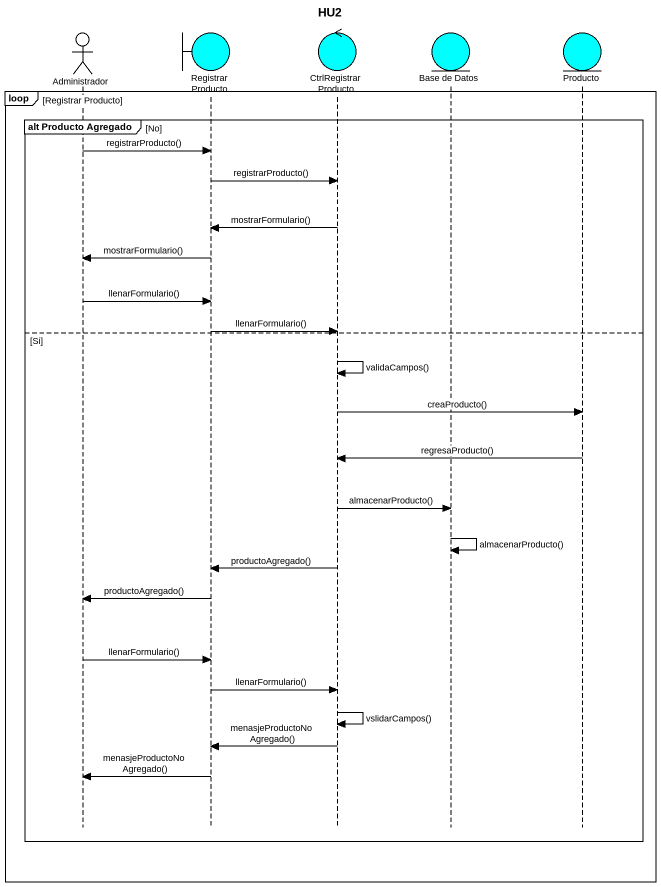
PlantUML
@startuml
title HU2
hide footbox
actor Administrador #FFFFFF
boundary "Registrar Producto" as Registrar_Producto #00FFFF
control CtrlRegistrarProducto #00FFFF
entity "Base de Datos" as Base_de_Datos #00FFFF
entity Producto #00FFFF

loop Registrar Producto
  group alt Producto Agregado [No]
    Administrador -> Registrar_Producto : registrarProducto()
    Registrar_Producto -> CtrlRegistrarProducto : registrarProducto()
    CtrlRegistrarProducto -> Registrar_Producto : mostrarFormulario()
    Registrar_Producto -> Administrador : mostrarFormulario()
    Administrador -> Registrar_Producto : llenarFormulario()
    Registrar_Producto -> CtrlRegistrarProducto : llenarFormulario()
  else Si
    CtrlRegistrarProducto -> CtrlRegistrarProducto : validaCampos()
    CtrlRegistrarProducto -> Producto : creaProducto()
    Producto -> CtrlRegistrarProducto : regresaProducto()
    CtrlRegistrarProducto -> Base_de_Datos : almacenarProducto()
    Base_de_Datos -> Base_de_Datos : almacenarProducto()
    CtrlRegistrarProducto -> Registrar_Producto : productoAgregado()
    Registrar_Producto -> Administrador : productoAgregado()
    Administrador -> Registrar_Producto : llenarFormulario()
    Registrar_Producto -> CtrlRegistrarProducto : llenarFormulario()
    CtrlRegistrarProducto -> CtrlRegistrarProducto : vslidarCampos()
    CtrlRegistrarProducto -> Registrar_Producto : menasjeProductoNoAgregado()
    Registrar_Producto -> Administrador : menasjeProductoNoAgregado()
  end
end
@enduml
